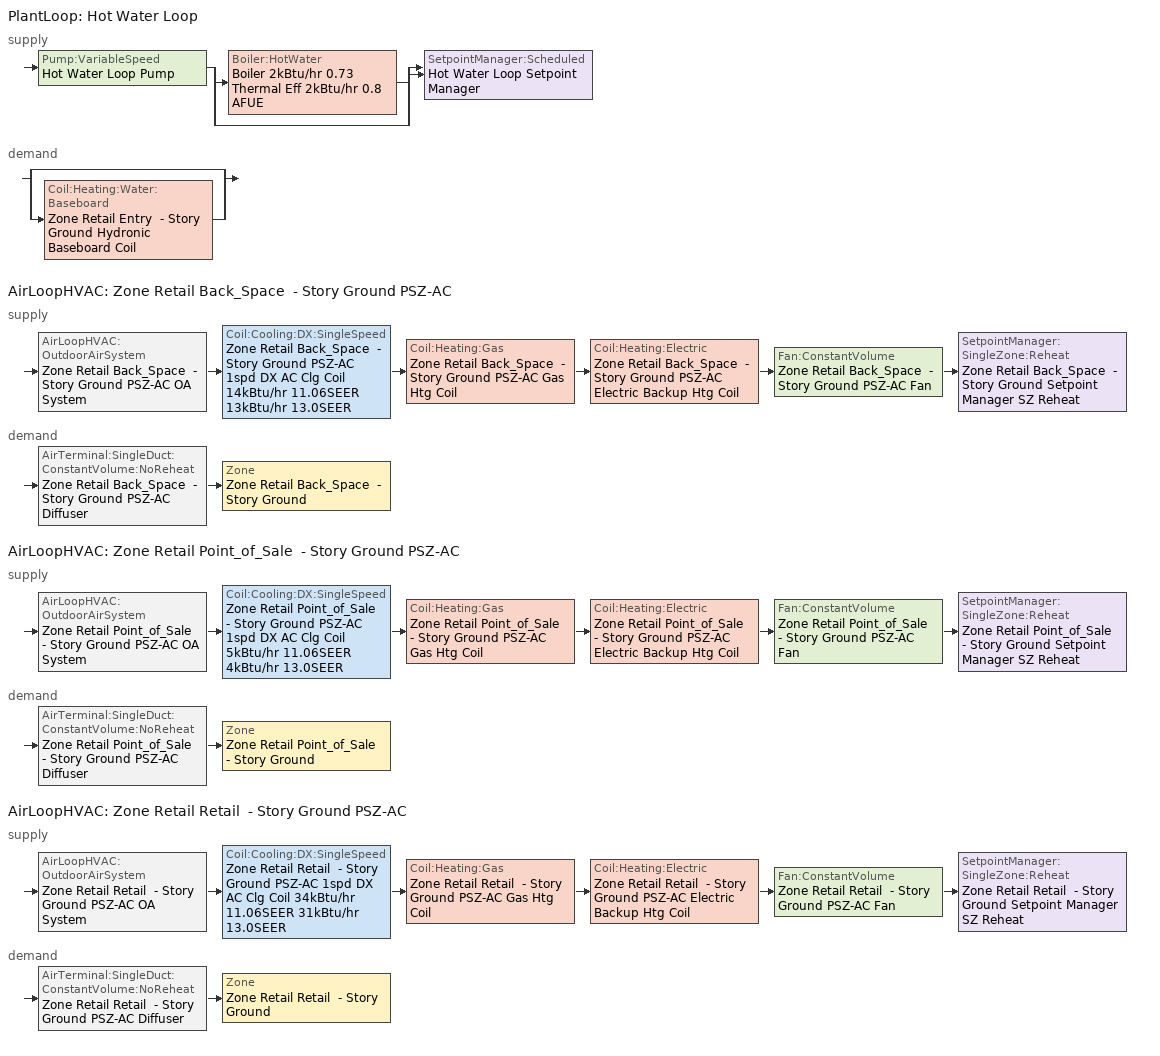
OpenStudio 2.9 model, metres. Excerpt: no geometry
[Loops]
PlantLoop 'Hot Water Loop'
 supply: Pump:VariableSpeed 'Hot Water Loop Pump' > split
  | Boiler:HotWater 'Boiler 2kBtu/hr 0.73 Thermal Eff 2kBtu/hr 0.8 AFUE'
  | bypass
  join > SetpointManager:Scheduled 'Hot Water Loop Setpoint Manager'
 demand: split
  | bypass
  | Coil:Heating:Water:Baseboard 'Zone Retail Entry  - Story Ground Hydronic Baseboard Coil'
AirLoopHVAC 'Zone Retail Back_Space  - Story Ground PSZ-AC'
 supply: AirLoopHVAC:OutdoorAirSystem 'Zone Retail Back_Space  - Story Ground PSZ-AC OA System' > Coil:Cooling:DX:SingleSpeed 'Zone Retail Back_Space  - Story Ground PSZ-AC 1spd DX AC Clg Coil 14kBtu/hr 11.06SEER 13kBtu/hr 13.0SEER' > Coil:Heating:Gas 'Zone Retail Back_Space  - Story Ground PSZ-AC Gas Htg Coil' > Coil:Heating:Electric 'Zone Retail Back_Space  - Story Ground PSZ-AC Electric Backup Htg Coil' > Fan:ConstantVolume 'Zone Retail Back_Space  - Story Ground PSZ-AC Fan' > SetpointManager:SingleZone:Reheat 'Zone Retail Back_Space  - Story Ground Setpoint Manager SZ Reheat'
 demand: AirTerminal:SingleDuct:ConstantVolume:NoReheat 'Zone Retail Back_Space  - Story Ground PSZ-AC Diffuser' > Zone 'Zone Retail Back_Space  - Story Ground'
AirLoopHVAC 'Zone Retail Point_of_Sale  - Story Ground PSZ-AC'
 supply: AirLoopHVAC:OutdoorAirSystem 'Zone Retail Point_of_Sale  - Story Ground PSZ-AC OA System' > Coil:Cooling:DX:SingleSpeed 'Zone Retail Point_of_Sale  - Story Ground PSZ-AC 1spd DX AC Clg Coil 5kBtu/hr 11.06SEER 4kBtu/hr 13.0SEER' > Coil:Heating:Gas 'Zone Retail Point_of_Sale  - Story Ground PSZ-AC Gas Htg Coil' > Coil:Heating:Electric 'Zone Retail Point_of_Sale  - Story Ground PSZ-AC Electric Backup Htg Coil' > Fan:ConstantVolume 'Zone Retail Point_of_Sale  - Story Ground PSZ-AC Fan' > SetpointManager:SingleZone:Reheat 'Zone Retail Point_of_Sale  - Story Ground Setpoint Manager SZ Reheat'
 demand: AirTerminal:SingleDuct:ConstantVolume:NoReheat 'Zone Retail Point_of_Sale  - Story Ground PSZ-AC Diffuser' > Zone 'Zone Retail Point_of_Sale  - Story Ground'
AirLoopHVAC 'Zone Retail Retail  - Story Ground PSZ-AC'
 supply: AirLoopHVAC:OutdoorAirSystem 'Zone Retail Retail  - Story Ground PSZ-AC OA System' > Coil:Cooling:DX:SingleSpeed 'Zone Retail Retail  - Story Ground PSZ-AC 1spd DX AC Clg Coil 34kBtu/hr 11.06SEER 31kBtu/hr 13.0SEER' > Coil:Heating:Gas 'Zone Retail Retail  - Story Ground PSZ-AC Gas Htg Coil' > Coil:Heating:Electric 'Zone Retail Retail  - Story Ground PSZ-AC Electric Backup Htg Coil' > Fan:ConstantVolume 'Zone Retail Retail  - Story Ground PSZ-AC Fan' > SetpointManager:SingleZone:Reheat 'Zone Retail Retail  - Story Ground Setpoint Manager SZ Reheat'
 demand: AirTerminal:SingleDuct:ConstantVolume:NoReheat 'Zone Retail Retail  - Story Ground PSZ-AC Diffuser' > Zone 'Zone Retail Retail  - Story Ground'
[Sizing:Zone] Zone Cooling Design Supply Air Temperature Input Method=SupplyAirTemperature; Zone Cooling Design Supply Air Temperature Difference {deltaC}=11.11; Zone Heating Design Supply Air Temperature Input Method=SupplyAirTemperature; Zone Heating Design Supply Air Temperature Difference {deltaC}=11.11; Zone Cooling Design Supply Air Humidity Ratio {kg-H2O/kg-air}=0.0085; Zone Heating Design Supply Air Humidity Ratio {kg-H2O/kg-air}=0.008; Cooling Design Air Flow Method=DesignDay; Heating Design Air Flow Method=DesignDay; Account for Dedicated Outdoor Air System=No; Dedicated Outdoor Air System Control Strategy=NeutralSupplyAir; Dedicated Outdoor Air Low Setpoint Temperature for Design {C}=autosize; Dedicated Outdoor Air High Setpoint Temperature for Design {C}=autosize
Name | Zone Cooling Design Supply Air Temperature {C} | Zone Heating Design Supply Air Temperature {C}
Zone Retail Retail  - Story Ground; Zone Retail Point_of_Sale  - Story Ground; Zone Retail Back_Space  - Story Ground | 12.7778 | 50
Zone Retail Entry  - Story Ground | 14 | 40
[Zone equipment]
Zone Retail Retail  - Story Ground: Zone Retail Retail  - Story Ground PSZ-AC Diffuser
Zone Retail Entry  - Story Ground: Zone Retail Entry  - Story Ground Hydronic Baseboard
Zone Retail Point_of_Sale  - Story Ground: Zone Retail Point_of_Sale  - Story Ground PSZ-AC Diffuser
Zone Retail Back_Space  - Story Ground: Zone Retail Back_Space  - Story Ground PSZ-AC Diffuser
[PlantLoop]
Hot Water Loop: Fluid Type=Water; Glycol Concentration=0; Minimum Loop Temperature {C}=10; Plant Loop Volume {m3}=Autocalculate; Load Distribution Scheme=Optimal
[Sizing:Plant]
Hot Water Loop: Loop Type=Heating; Design Loop Exit Temperature {C}=82.2222; Loop Design Temperature Difference {deltaC}=11.1111; Sizing Option=NonCoincident; Zone Timesteps in Averaging Window=1; Coincident Sizing Factor Mode=None
[SetpointManager:Scheduled]
Hot Water Loop Setpoint Manager: Control Variable=Temperature; Schedule=Hot Water Loop Temp - 180F; Setpoint Node or NodeList=Hot Water Loop Supply Outlet Node
[Pump:VariableSpeed]
Hot Water Loop Pump: Rated Pump Head {Pa}=179344; Motor Efficiency=0.825; Pump Control Type=Intermittent; Skin Loss Radiative Fraction=0.5; Design Power Sizing Method=PowerPerFlowPerPressure; Design Electric Power per Unit Flow Rate {W/(m3/s)}=348701.1; Design Shaft Power per Unit Flow Rate per Unit Head {W-s/m3-Pa}=1.28205; Design Minimum Flow Rate Fraction=0
[Boiler:HotWater]
Boiler 2kBtu/hr 0.73 Thermal Eff 2kBtu/hr 0.8 AFUE: Fuel Type=NaturalGas; Nominal Thermal Efficiency=0.8; Efficiency Curve Temperature Evaluation Variable=LeavingBoiler; Normalized Boiler Efficiency Curve=Boiler with No Minimum Turndown; Design Water Outlet Temperature {C}=82.2222; Minimum Part Load Ratio=0; Maximum Part Load Ratio=1.2; Optimum Part Load Ratio=1; Water Outlet Upper Temperature Limit {C}=95; Boiler Flow Mode=LeavingSetpointModulated; Parasitic Electric Load {W}=0; Sizing Factor=1
[AirLoopHVAC] Design Supply Air Flow Rate {m3/s}=AutoSize
Name | Availability Schedule
Zone Retail Back_Space  - Story Ground PSZ-AC | Zone Retail Back_Space  - Story Ground PSZ-AC Occ Sch
Zone Retail Point_of_Sale  - Story Ground PSZ-AC | Zone Retail Point_of_Sale  - Story Ground PSZ-AC Occ Sch
Zone Retail Retail  - Story Ground PSZ-AC | Zone Retail Retail  - Story Ground PSZ-AC Occ Sch
[Sizing:System] Type of Load to Size On=Sensible; Design Outdoor Air Flow Rate {m3/s}=Autosize; Central Heating Maximum System Air Flow Ratio=1; Preheat Design Temperature {C}=7.22222; Preheat Design Humidity Ratio {kg-H2O/kg-Air}=0.008; Precool Design Temperature {C}=12.7778; Precool Design Humidity Ratio {kg-H2O/kg-Air}=0.008; Central Cooling Design Supply Air Temperature {C}=12.7778; Central Heating Design Supply Air Temperature {C}=50; Sizing Option=Coincident; 100% Outdoor Air in Cooling=No; 100% Outdoor Air in Heating=No; Central Cooling Design Supply Air Humidity Ratio {kg-H2O/kg-Air}=0.0085; Central Heating Design Supply Air Humidity Ratio {kg-H2O/kg-Air}=0.008; Cooling Design Air Flow Method=DesignDay; Cooling Design Air Flow Rate {m3/s}=0; Heating Design Air Flow Method=DesignDay; Heating Design Air Flow Rate {m3/s}=0; System Outdoor Air Method=ZoneSum; Zone Maximum Outdoor Air Fraction=1; Cooling Supply Air Flow Rate Per Floor Area {m3/s-m2}=0.00996765; Cooling Fraction of Autosized Cooling Supply Air Flow Rate=1; Cooling Supply Air Flow Rate Per Unit Cooling Capacity {m3/s-W}=3.94755e-05; Heating Supply Air Flow Rate Per Floor Area {m3/s-m2}=0.00996765; Heating Fraction of Autosized Heating Supply Air Flow Rate=1; Heating Fraction of Autosized Cooling Supply Air Flow Rate=1; Heating Supply Air Flow Rate Per Unit Heating Capacity {m3/s-W}=3.15882e-05; Cooling Design Capacity Method=CoolingDesignCapacity; Cooling Design Capacity {W}=autosize; Cooling Design Capacity Per Floor Area {W/m2}=234.7; Fraction of Autosized Cooling Design Capacity=1; Heating Design Capacity Method=HeatingDesignCapacity; Heating Design Capacity {W}=autosize; Heating Design Capacity Per Floor Area {W/m2}=157; Fraction of Autosized Heating Design Capacity=1; Central Cooling Capacity Control Method=OnOff
Zone Retail Back_Space  - Story Ground PSZ-AC; Zone Retail Point_of_Sale  - Story Ground PSZ-AC; Zone Retail Retail  - Story Ground PSZ-AC
[SetpointManager:SingleZone:Reheat] Minimum Supply Air Temperature {C}=12.7778; Maximum Supply Air Temperature {C}=50
Name | Control Zone | Setpoint Node or NodeList
Zone Retail Back_Space  - Story Ground Setpoint Manager SZ Reheat | Zone Retail Back_Space  - Story Ground | Zone Retail Back_Space  - Story Ground PSZ-AC Supply Outlet Node
Zone Retail Point_of_Sale  - Story Ground Setpoint Manager SZ Reheat | Zone Retail Point_of_Sale  - Story Ground | Zone Retail Point_of_Sale  - Story Ground PSZ-AC Supply Outlet Node
Zone Retail Retail  - Story Ground Setpoint Manager SZ Reheat | Zone Retail Retail  - Story Ground | Zone Retail Retail  - Story Ground PSZ-AC Supply Outlet Node
[Fan:ConstantVolume] Availability Schedule=Always On Discrete; Fan Total Efficiency=0.53625; Pressure Rise {Pa}=622.722; Maximum Flow Rate {m3/s}=AutoSize; Motor Efficiency=0.825; Motor In Airstream Fraction=1
Zone Retail Back_Space  - Story Ground PSZ-AC Fan; Zone Retail Point_of_Sale  - Story Ground PSZ-AC Fan; Zone Retail Retail  - Story Ground PSZ-AC Fan
[Coil:Heating:Gas] Availability Schedule=Always On Discrete; Gas Burner Efficiency=0.78; Nominal Capacity {W}=AutoSize; Parasitic Electric Load {W}=0; Parasitic Gas Load {W}=0; Fuel Type=Propane
Zone Retail Back_Space  - Story Ground PSZ-AC Gas Htg Coil; Zone Retail Point_of_Sale  - Story Ground PSZ-AC Gas Htg Coil; Zone Retail Retail  - Story Ground PSZ-AC Gas Htg Coil
[Coil:Heating:Electric] Availability Schedule=Always On Discrete; Efficiency=1
Zone Retail Back_Space  - Story Ground PSZ-AC Electric Backup Htg Coil; Zone Retail Point_of_Sale  - Story Ground PSZ-AC Electric Backup Htg Coil; Zone Retail Retail  - Story Ground PSZ-AC Electric Backup Htg Coil
[Coil:Cooling:DX:SingleSpeed] Availability Schedule=Always On Discrete; Rated Total Cooling Capacity {W}=autosize; Rated Sensible Heat Ratio=autosize; Rated COP {W/W}=3.91157; Rated Air Flow Rate {m3/s}=autosize; Rated Evaporator Fan Power Per Volume Flow Rate {W/(m3/s)}=773.3; Total Cooling Capacity Function of Temperature Curve=CoilClgDXQRatio_fTwbToadbSI; Total Cooling Capacity Function of Flow Fraction Curve=CoilClgDXSnglQRatio_fCFMRatio; Energy Input Ratio Function of Temperature Curve=CoilClgDXEIRRatio_fTwbToadbSI; Energy Input Ratio Function of Flow Fraction Curve=CoilClgDXSnglEIRRatio_fCFMRatio; Part Load Fraction Correlation Curve=CoilClgDXEIRRatio_fQFrac; Condenser Type=AirCooled; Evaporative Condenser Effectiveness=0; Evaporative Condenser Air Flow Rate {m3/s}=Autosize; Evaporative Condenser Pump Rated Power Consumption {W}=Autosize; Crankcase Heater Capacity {W}=0; Maximum Outdoor Dry-Bulb Temperature for Crankcase Heater Operation {C}=0; Basin Heater Capacity {W/K}=0; Basin Heater Setpoint Temperature {C}=10
Zone Retail Back_Space  - Story Ground PSZ-AC 1spd DX AC Clg Coil 14kBtu/hr 11.06SEER 13kBtu/hr 13.0SEER; Zone Retail Point_of_Sale  - Story Ground PSZ-AC 1spd DX AC Clg Coil 5kBtu/hr 11.06SEER 4kBtu/hr 13.0SEER; Zone Retail Retail  - Story Ground PSZ-AC 1spd DX AC Clg Coil 34kBtu/hr 11.06SEER 31kBtu/hr 13.0SEER
[Controller:OutdoorAir] Minimum Outdoor Air Flow Rate {m3/s}=autosize; Maximum Outdoor Air Flow Rate {m3/s}=Autosize; Economizer Control Type=NoEconomizer; Economizer Control Action Type=ModulateFlow; Economizer Maximum Limit Dry-Bulb Temperature {C}=28; Economizer Maximum Limit Enthalpy {J/kg}=64000; Lockout Type=LockoutWithCompressor; Minimum Limit Type=FixedMinimum; Minimum Outdoor Air Schedule=Always On Discrete; High Humidity Control=No; Heat Recovery Bypass Control Type=BypassWhenWithinEconomizerLimits
Name | Controller Mechanical Ventilation
Zone Retail Back_Space  - Story Ground PSZ-AC OA System Controller | Controller Mechanical Ventilation 1
Zone Retail Point_of_Sale  - Story Ground PSZ-AC OA System Controller | Controller Mechanical Ventilation 2
Zone Retail Retail  - Story Ground PSZ-AC OA System Controller | Controller Mechanical Ventilation 3
[Controller:MechanicalVentilation] Availability Schedule=Always On Discrete; System Outdoor Air Method=ZoneSum
Controller Mechanical Ventilation 1; Controller Mechanical Ventilation 2; Controller Mechanical Ventilation 3
[AirLoopHVAC:OutdoorAirSystem]
Name | Controller
Zone Retail Back_Space  - Story Ground PSZ-AC OA System | Zone Retail Back_Space  - Story Ground PSZ-AC OA System Controller
Zone Retail Point_of_Sale  - Story Ground PSZ-AC OA System | Zone Retail Point_of_Sale  - Story Ground PSZ-AC OA System Controller
Zone Retail Retail  - Story Ground PSZ-AC OA System | Zone Retail Retail  - Story Ground PSZ-AC OA System Controller
[AirTerminal:SingleDuct:ConstantVolume:NoReheat] Availability Schedule=Always On Discrete; Maximum Air Flow Rate {m3/s}=AutoSize
Zone Retail Back_Space  - Story Ground PSZ-AC Diffuser; Zone Retail Point_of_Sale  - Story Ground PSZ-AC Diffuser; Zone Retail Retail  - Story Ground PSZ-AC Diffuser
[Coil:Heating:Water:Baseboard]
Zone Retail Entry  - Story Ground Hydronic Baseboard Coil: Heating Design Capacity Method=HeatingDesignCapacity; Heating Design Capacity {W}=autosize; Heating Design Capacity Per Floor Area {W/m2}=0; Fraction of Autosized Heating Design Capacity=0.8
[ZoneHVAC:Baseboard:Convective:Water]
Zone Retail Entry  - Story Ground Hydronic Baseboard: Availability Schedule=Always On Discrete; Heating Coil=Zone Retail Entry  - Story Ground Hydronic Baseboard Coil
[Schedule:Ruleset]
Name | Default Day Schedule | Summer Design Day Schedule | Winter Design Day Schedule
Hot Water Loop Temp - 180F | Hot Water Loop Temp - 180F Default
Zone Retail Back_Space  - Story Ground PSZ-AC Occ Sch | Zone Retail Back_Space  - Story Ground PSZ-AC Occ Sch Default | Zone Retail Back_Space  - Story Ground PSZ-AC Occ Sch Summer Design Day | Zone Retail Back_Space  - Story Ground PSZ-AC Occ Sch Winter Design Day
Zone Retail Point_of_Sale  - Story Ground PSZ-AC Occ Sch | Zone Retail Point_of_Sale  - Story Ground PSZ-AC Occ Sch Default | Zone Retail Point_of_Sale  - Story Ground PSZ-AC Occ Sch Summer Design Day | Zone Retail Point_of_Sale  - Story Ground PSZ-AC Occ Sch Winter Design Day
Zone Retail Retail  - Story Ground PSZ-AC Occ Sch | Zone Retail Retail  - Story Ground PSZ-AC Occ Sch Default | Zone Retail Retail  - Story Ground PSZ-AC Occ Sch Summer Design Day | Zone Retail Retail  - Story Ground PSZ-AC Occ Sch Winter Design Day
[Schedule:Day]
Hot Water Loop Temp - 180F Default: 24, 0, 82.2222
Zone Retail Back_Space  - Story Ground PSZ-AC Occ Sch Default; Zone Retail Point_of_Sale  - Story Ground PSZ-AC Occ Sch Default; Zone Retail Retail  - Story Ground PSZ-AC Occ Sch Default: 4, 4, 0, 16, 35, 1, 24, 0, 0
Zone Retail Back_Space  - Story Ground PSZ-AC Occ Sch Winter Design Day; Zone Retail Back_Space  - Story Ground PSZ-AC Occ Sch Summer Design Day; Zone Retail Point_of_Sale  - Story Ground PSZ-AC Occ Sch Winter Design Day; Zone Retail Point_of_Sale  - Story Ground PSZ-AC Occ Sch Summer Design Day; Zone Retail Retail  - Story Ground PSZ-AC Occ Sch Winter Design Day; Zone Retail Retail  - Story Ground PSZ-AC Occ Sch Summer Design Day: 24, 0, 1
Zone Retail Back_Space  - Story Ground PSZ-AC Occ Sch Saturday; Zone Retail Point_of_Sale  - Story Ground PSZ-AC Occ Sch Saturday; Zone Retail Retail  - Story Ground PSZ-AC Occ Sch Saturday: 7, 50, 0, 21, 0, 1, 24, 0, 0
Zone Retail Back_Space  - Story Ground PSZ-AC Occ Sch Sunday; Zone Retail Point_of_Sale  - Story Ground PSZ-AC Occ Sch Sunday; Zone Retail Retail  - Story Ground PSZ-AC Occ Sch Sunday: 9, 49, 0, 18, 0, 1, 24, 0, 0
[Schedule:Rule] Date Specification Type=DateRange; Start Month=1; Start Day=1; End Month=12; End Day=31
Name | Schedule Ruleset | Rule Order | Day Schedule | Apply Saturday | Apply Sunday
Zone Retail Back_Space  - Story Ground PSZ-AC Occ Sch Saturday Rule | Zone Retail Back_Space  - Story Ground PSZ-AC Occ Sch | 1 | Zone Retail Back_Space  - Story Ground PSZ-AC Occ Sch Saturday | Yes
Zone Retail Back_Space  - Story Ground PSZ-AC Occ Sch Sunday Rule | Zone Retail Back_Space  - Story Ground PSZ-AC Occ Sch | 0 | Zone Retail Back_Space  - Story Ground PSZ-AC Occ Sch Sunday |  | Yes
Zone Retail Point_of_Sale  - Story Ground PSZ-AC Occ Sch Saturday Rule | Zone Retail Point_of_Sale  - Story Ground PSZ-AC Occ Sch | 1 | Zone Retail Point_of_Sale  - Story Ground PSZ-AC Occ Sch Saturday | Yes
Zone Retail Point_of_Sale  - Story Ground PSZ-AC Occ Sch Sunday Rule | Zone Retail Point_of_Sale  - Story Ground PSZ-AC Occ Sch | 0 | Zone Retail Point_of_Sale  - Story Ground PSZ-AC Occ Sch Sunday |  | Yes
Zone Retail Retail  - Story Ground PSZ-AC Occ Sch Saturday Rule | Zone Retail Retail  - Story Ground PSZ-AC Occ Sch | 1 | Zone Retail Retail  - Story Ground PSZ-AC Occ Sch Saturday | Yes
Zone Retail Retail  - Story Ground PSZ-AC Occ Sch Sunday Rule | Zone Retail Retail  - Story Ground PSZ-AC Occ Sch | 0 | Zone Retail Retail  - Story Ground PSZ-AC Occ Sch Sunday |  | Yes
[Schedule:Constant]
Always On Discrete: Value=1
[Curve:Biquadratic] Minimum Value of x=13.89; Maximum Value of x=25; Minimum Value of y=23.89; Maximum Value of y=46.11; Minimum Curve Output=0.77
Name | Coefficient1 Constant | Coefficient2 x | Coefficient3 x**2 | Coefficient4 y | Coefficient5 y**2 | Coefficient6 x*y | Maximum Curve Output
CoilClgDXQRatio_fTwbToadbSI | 0.86779 | 0.014245 | 0.000554 | -0.007569 | 3.2e-05 | -0.000191 | 1.29
CoilClgDXEIRRatio_fTwbToadbSI | 0.116709 | 0.028458 | -0.000411 | 0.021422 | 0.000162 | -0.00068 | 1.33
[Curve:Quadratic]
Name | Coefficient1 Constant | Coefficient2 x | Coefficient3 x**2 | Minimum Value of x | Maximum Value of x
CoilClgDXSnglQRatio_fCFMRatio | 0.8 | 0.2 | 0 | 0.5 | 1.5
CoilClgDXSnglEIRRatio_fCFMRatio | 1.156 | -0.1816 | 0.0256 | 0 | 1
[Curve:Cubic]
Name | Coefficient1 Constant | Coefficient2 x | Coefficient3 x**2 | Coefficient4 x**3 | Minimum Value of x | Maximum Value of x
CoilClgDXEIRRatio_fQFrac | 0 | 5.1091 | -8.5515 | 4.4744 | 0.7 | 1
Boiler with No Minimum Turndown | 0.7463 | 1.3196 | -2.2154 | 1.1674 | 0 | 1.3
